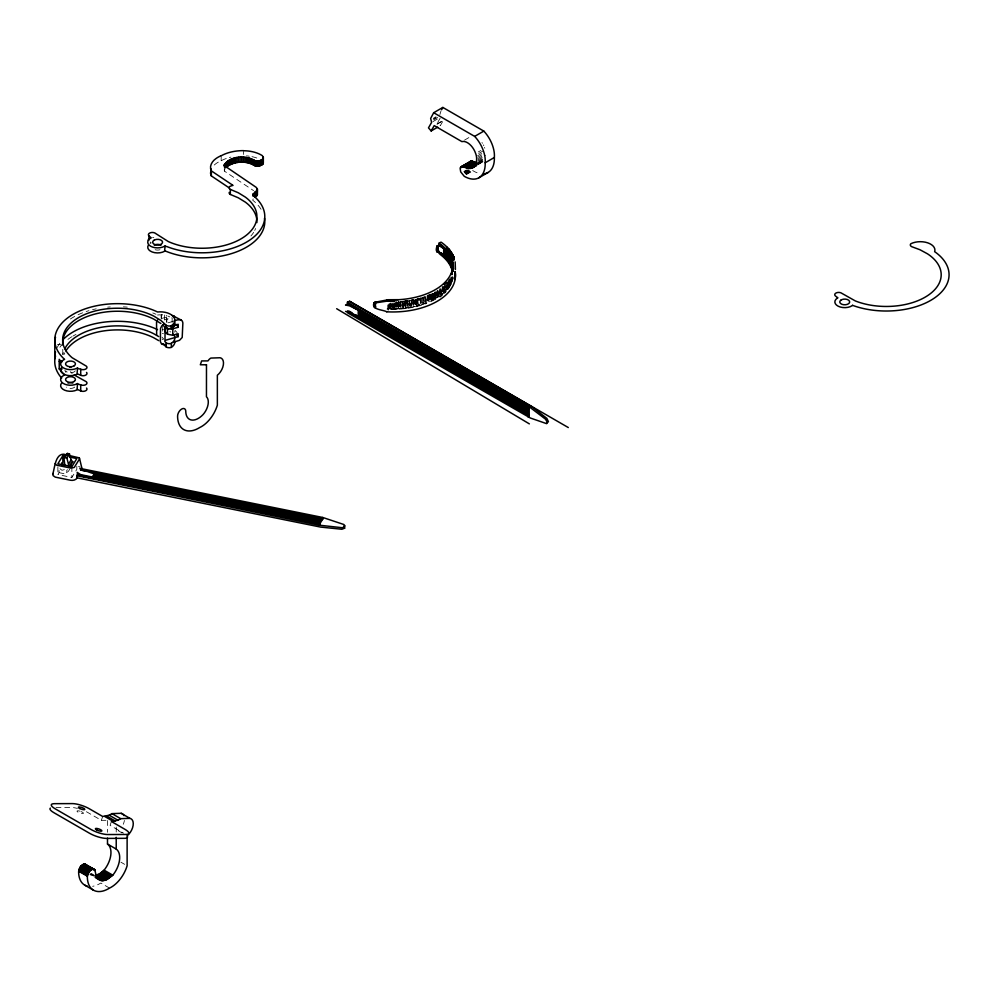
<?xml version="1.0" encoding="UTF-8"?>
<svg xmlns="http://www.w3.org/2000/svg" width="999" height="999" viewBox="0 0 999 999"><rect width="100%" height="100%" fill="white"/><g stroke="black" fill="none" stroke-linecap="round" stroke-linejoin="round"><path stroke-width="0.75" stroke-dasharray="5 3.75" d="M405.931 308.092A60.689 35.277 -2.4 0 1 390.746 309.328L387.749 309.19L387.774 303.559M388.161 310.339L388.161 308.828C404.445 309.478 421.316 306.768 435.589 298.589L435.901 292.045M390.572 303.122L390.572 308.204L386.963 309.078L388.361 308.129L388.361 303.034M387.774 308.641L389.061 308.691L388.599 303.047M389.061 308.691L389.061 303.609M389.76 303.634L389.76 308.716L393.731 308.766L394.543 307.48L394.568 308.903L397.702 308.654L398.389 301.735A60.652 34.703 1 0 0 413.186 300.025A60.652 34.653 1.7 0 1 410.714 300.499M390.309 308.204L390.309 303.109M390.759 309.215L390.759 309.303A60.764 35.077 0 0 0 426.76 303.346M391.046 303.671L390.771 308.454M393.032 303.671L393.032 308.753L391.745 308.753L391.745 303.671M391.745 308.753L392.257 301.86M393.032 308.753L392.52 303.134M393.731 303.671L393.731 308.766L394.218 303.134M76.823 466.271L76.823 469.355L71.866 477.435L57.88 474.575L59.053 472.664L59.066 467.182M172.14 322.365L172.153 317.744L164.823 319.842M161.226 319.043L161.326 314.96L163.536 314.31M161.276 317.944L161.239 315.172M162.737 326.111L162.7 331.281L163.474 329.932L162.55 328.896M164.698 319.967L164.573 314.61M166.845 322.552L166.87 318.669L164.735 314.785M415.047 299.962L415.047 306.318L416.246 306.056L416.246 299.7L413.199 300.237M437.512 292.907L437.762 297.265L437.574 290.234M451.036 281.793L449.85 286.251L451.036 283.616M409.64 300.487L409.415 307.442L409.49 305.145M405.756 303.484L406.094 301.011L406.805 301.461L406.805 307.817C403.109 308.254 407.48 292.095 405.557 307.992C404.345 308.978 400.362 307.592 402.909 308.279L402.26 301.448L401.648 308.391L398.364 308.766L398.389 301.735M253.159 198.913L252.759 200.275L253.946 201.211A62.787 36.251 0 0 1 262.3 211.476M423.551 302.06L423.364 304.008L422.24 304.37L422.452 297.327L423.364 297.652L423.551 303.958M416.745 301.061L416.895 299.538L418.069 299.225L418.069 305.582L416.908 305.894L416.895 299.538M166.421 321.915L166.87 318.669M430.494 294.83L429.732 296.478L429.732 295.042L428.771 294.917A60.702 35.04 0 0 1 426.773 295.729M432.03 294.106L432.043 300.462L432.455 297.09L432.804 300.087L431.818 299.862L431.818 294.78M435.015 297.44L434.99 298.913L434.702 291.97L434.99 298.913M451.735 279.445L452.747 279.245L452.734 276.698M452.26 277.21L453.084 277.697A60.764 35.077 0 0 1 452.722 279.87M413.199 300.387L414.398 300.112L414.398 306.468L413.199 306.743L413.361 299.775M413.199 306.743L414.398 306.468M411.313 300.736L412.525 300.512L412.537 306.868L411.313 307.093L411.313 300.736L412.525 300.512M86.389 811.737A12.55 3.272 19 0 1 87.875 812.549L101.361 820.329L102.685 816.47M111.426 821.515L110.09 825.374L123.589 833.166M409.49 307.242L410.639 307.217L410.639 300.861L409.415 301.086L409.415 307.442M407.48 301.361L407.754 300.774L407.48 307.717L407.48 301.361L408.728 301.186L408.728 307.542L407.754 307.13M451.486 282.617L450.399 282.892L451.486 282.617L451.486 277.535M451.66 277.135L451.66 282.218C450.324 281.768 453.921 279.795 452.122 277.285M441.021 110.852L439.91 114.523M449.3 278.571L449.238 285.065L449.95 285.527L449.912 277.497M440.159 118.182L437.649 122.577L440.322 125.649L443.381 120.305L436.838 124.088M403.608 301.848L404.857 301.71L404.87 308.067L403.608 308.204L403.608 301.848L404.857 301.71M59.053 472.664L64.848 473.838L67.408 469.592M69.755 469.118L68.469 471.241L64.848 473.838M224.962 168.656L224.325 171.066L253.584 190.634M400.062 301.611L399.675 308.541L400.062 301.611L401.648 302.035M448.638 279.633L448.501 287.662L447.827 287.175L448.976 286.975L448.963 280.619M447.352 289.073L446.191 289.235L447.352 289.073L447.34 282.717M447.652 282.342L447.652 288.699L447.028 288.212L448.201 288.024L448.201 281.668M396.178 301.81L395.716 308.716L395.716 302.36M445.829 285.664L445.841 290.746L445.267 286.413M443.793 286.363L444.48 285.739L444.48 292.083L443.281 292.183L443.793 292.719L443.269 285.826M444.705 291.583L444.705 289.585C446.241 292.657 443.094 291.146 445.492 291.096L445.492 286.014M64.348 469.655L61.95 470.267L59.316 468.206M214.248 165.022L215.697 163.824A26.498 15.297 0 0 1 221.179 160.739A31.631 18.257 0 0 1 227.909 157.954M477.672 164.847L483.191 161.488L477.959 164.51M439.947 294.98L441.108 294.93L440.646 288.948M442.357 286.651L442.282 294.006L441.083 294.043L441.533 294.605L441.521 288.249M450.412 284.053L450.574 284.078A60.152 34.728 0 0 1 442.37 293.868L435.139 298.876M174.7 332.255L175.1 330.394L177.16 332.605M442.894 287.163C444.006 289.685 440.846 294.792 443.406 293.057L443.406 285.702M437.512 296.641L438.611 296.715L438.611 290.359M439.935 288.898L439.885 295.829L438.661 295.829L439.061 296.403L439.061 291.321M436.238 291.059L436.388 298.102L436.063 297.515L437.275 297.565L437.4 290.347M433.366 118.307L435.989 116.796M433.529 119.043L436.151 117.532M433.778 119.793L437.699 117.532M432.929 121.628L438.161 118.594M437.013 124.226L443.556 120.442M464.523 140.11L471.078 136.326M478.271 151.973L480.894 150.462M478.658 153.496L482.592 151.224M477.647 155.744L481.568 153.471M477.822 157.193L481.755 154.92M477.884 158.591L481.818 156.319M477.847 159.927L485.701 155.394M477.684 161.201L482.929 158.167M478.733 161.613L482.667 159.353M478.371 162.7L483.603 159.678M463.836 171.478L466.458 169.967M477.884 163.674L483.129 160.652M464.135 172.003L468.069 169.743M478.621 163.774L483.866 160.752M464.473 172.515L469.717 169.48M464.835 172.989L470.067 169.967M465.209 173.426L471.765 169.655L473.426 171.016A29.308 16.921 60 0 0 479.832 173.551M465.609 173.838L472.165 170.055M466.034 174.213L472.577 170.429M466.446 174.525L473.002 170.754M482.442 162.1L478.658 163.162M432.018 293.419L433.017 293.619L432.455 299.862M433.529 293.344L433.541 299.7L433.454 299.001L434.465 299.2L434.465 292.844M435.589 292.232L434.877 291.883L434.715 298.326M430.507 294.131L430.494 301.186L430.507 300.487L431.493 300.711L431.481 294.355M427.31 296.204L429.732 295.042M427.385 295.504L427.31 302.56L428.346 302.123L428.346 295.766L425.649 296.828M429.945 295.092L429.957 301.448L428.921 301.885L428.921 295.529M422.227 297.402L425.05 297.053L425.05 303.409L423.976 303.796L423.913 296.828M425.649 303.184L426.735 302.797L426.773 296.353L425.774 296.141L425.649 303.184L426.773 302.784M421.615 298.202L421.615 304.558L420.492 304.92L420.517 297.939M423.364 297.652L418.756 298.451L418.693 305.407L419.867 305.095L419.867 298.738L418.981 298.389L418.981 304.745M161.913 318.394L169.231 316.296M168.032 322.814L172.402 321.578M416.983 298.926L418.069 299.225M416.745 299.513L419.867 298.738M452.01 278.321L452.997 278.097M405.856 307.405L406.805 307.817M405.557 301.636L406.805 301.461M400.075 307.967L400.949 308.441L400.949 302.085L399.675 302.185A60.777 34.965 3.8 0 0 402.16 302.048L402.909 301.923M402.147 308.366L402.909 308.279M449.313 284.927L450.349 284.815L450.349 278.459M398.364 302.272L398.364 308.629M398.276 308.092L398.976 308.591M396.178 308.167L396.99 308.679L396.99 303.596M396.99 302.322L397.702 302.297L397.702 308.654M445.379 290.11L446.453 290.097L446.453 283.741M55.981 807.517L71.054 807.454A12.55 3.272 19 0 1 77.422 808.416M101.361 820.329L105.981 820.316M394.218 308.216L394.468 303.134M93.769 875.661L90.022 874.537L96.753 878.233M57.455 344.393L61.463 344.817M78.534 466.446L79.92 466.87M451.973 278.471L452.834 278.833M122.14 832.954L118.394 830.793A10.727 6.194 -60 0 0 119.83 829.47M120.891 862.174L124.638 864.335M91.334 873.463L93.819 874.899M90.547 873.725L93.044 875.161M89.86 873.875L93.606 876.036M109.54 888.086L100.812 883.041A30.407 17.557 -60 0 1 92.645 886.325M408.728 301.186L407.992 300.736L408.004 307.093M162.063 339.036L162.924 339.722M150.075 241.97L151.261 242.907L150.612 243.194A9.878 5.707 0 0 0 150.062 243.544M70.33 371.703L72.178 373.389M394.543 308.291L395.017 308.741L395.017 303.659M161.925 337.088L163.998 339.298M161.289 315.359L161.626 318.144M442.22 286.775L442.407 289.235M451.985 281.506L451.998 279.732L451.998 281.094L451.311 280.694L452.372 280.369L452.372 277.834M452.497 277.422L452.51 279.97M451.161 276.973L451.161 283.329M450.974 277.372L450.974 283.716L449.837 283.991L450.574 284.428L450.574 278.072M450.886 279.258L450.886 281.805M449.7 279.545L449.712 285.901L448.551 286.126L449.238 286.588L449.225 280.232M447.914 281.955L447.827 287.175M447.127 281.718L447.028 288.212M446.79 285.914L446.79 289.698M446.178 282.879L446.191 289.235M444.855 285.389L444.867 291.745M441.221 288.848L441.233 293.931M440.322 289.161L440.334 295.517M440.059 288.486L440.072 294.842M438.823 290.634L438.823 295.716M437.749 290.909L437.762 297.265M436.063 292.432L436.063 297.515M433.454 293.918L433.454 299.001M433.279 294.018L433.279 299.101M430.307 294.23L430.307 300.587M428.971 294.842L428.971 301.198M427.185 295.579L427.197 301.935M425.562 297.502L425.562 302.585M424.125 296.753L424.125 303.109M422.452 297.327L422.452 303.684M420.716 297.877L420.729 304.233M417.207 298.863L417.22 305.219M416.983 300.2L416.983 305.282M415.422 299.3L415.422 305.657M415.184 299.363L415.184 305.719M413.586 299.725L413.586 306.081M411.738 300.087L411.738 306.443M411.513 300.137L411.513 306.493M409.877 300.437L409.877 306.793M406.094 301.011L406.094 307.367M404.17 301.236L404.183 307.592M403.933 301.261L403.946 307.617M402.26 301.448L402.26 307.804M400.324 301.586L400.324 307.942M398.126 301.748L398.126 308.104M396.416 301.798L396.416 308.154M243.531 151.948L243.531 154.47M224.325 168.544L224.325 171.066M221.179 156.955L221.179 160.739M116.221 827.035L116.221 832.916M107.492 820.529L107.492 832.279M71.866 466.633L71.866 477.435M62.787 349.35L62.787 355.194M57.88 466.858L57.88 474.575M451.036 284.166A60.764 35.077 0 0 1 444.955 292.207M442.907 294.068A60.764 35.077 0 0 1 429.845 302.06M452.809 276.973A60.052 34.665 0 0 1 452.559 279.146M452.085 281.306A60.052 34.665 0 0 1 450.412 285.564M449.238 287.625A60.052 34.665 0 0 1 447.839 289.66M446.228 291.621A60.052 34.665 0 0 1 444.393 293.531M442.37 295.367A60.052 34.665 0 0 1 440.134 297.128M452.572 277.647A60.115 34.703 0 0 1 442.357 293.868M432.779 293.681A60.652 34.703 1 0 1 423.526 297.39M420.179 298.389A60.652 34.703 1 0 1 416.733 299.275M413.211 299.688A60.702 35.04 0 0 1 410.801 300.162M405.894 300.911A60.702 35.04 0 0 1 398.364 301.586M408.279 300.836A60.652 34.653 1.7 0 1 399.6 301.586M481.968 142.532A12.862 7.43 60 0 1 482.48 143.294M483.404 144.88A12.862 7.43 60 0 1 483.816 145.692M484.527 147.365A12.862 7.43 60 0 1 484.815 148.202M255.582 228.509A54.895 31.693 0 0 1 254.733 230.432M253.659 232.33A54.895 31.693 0 0 1 250.924 235.976M159.94 249.738A4.945 2.847 0 0 1 155.182 249.713M152.597 237.512A3.946 2.273 0 0 1 153.809 237.675M229.383 157.517A31.631 18.257 0 0 1 230.881 157.118M246.416 155.894A25.524 14.735 0 0 1 249.226 156.181M251.96 156.656A25.524 14.735 0 0 1 258.154 158.529M74.7 387.088A4.945 2.847 0 0 1 74.338 387.387L73.451 387.874A4.945 2.847 0 0 1 66.359 387.15M162.3 333.591A14.56 8.404 0 0 1 163.474 333.716M162.3 329.558A14.56 8.404 0 0 1 163.474 329.682M169.818 331.543A14.56 8.404 0 0 1 170.692 332.018M59.903 347.227A62.787 36.251 0 0 1 61.576 345.167M67.895 339.41A62.787 36.251 0 0 1 72.19 336.526M73.102 335.989A62.787 36.251 0 0 1 75.974 334.428M65.922 372.365A54.895 31.693 0 0 1 64.848 370.467M63.961 354.707A54.895 31.693 0 0 1 64.823 352.784M57.23 347.477A62.787 36.251 0 0 1 61.576 341.134M75.212 370.804A4.945 2.847 0 0 1 74.338 371.753L73.451 372.252A4.945 2.847 0 0 1 65.822 370.879M157.53 315.01A14.56 8.404 0 0 1 166.845 315.759M167.894 316.096A14.56 8.404 0 0 1 169.818 316.92M70.405 318.993A62.787 36.251 0 0 1 88.986 310.652M92.557 309.678A62.787 36.251 0 0 1 96.216 308.841M107.667 307.143A62.787 36.251 0 0 1 110.265 306.93M123.389 306.843A62.787 36.251 0 0 1 127.31 307.13M152.785 312.937A62.787 36.251 0 0 1 155.981 314.273M62.887 354.608A54.895 31.693 0 0 1 63.324 352.635M124.388 820.454A10.727 6.194 -60 0 1 123.252 824.275M81.194 811.6A3.434 0.899 19 0 1 82.667 813.586A3.434 0.899 19 0 1 77.273 811.65A3.434 0.899 19 0 1 80.095 811.213M448.489 281.306L448.426 282.929L448.489 281.306"/><path stroke-width="1.5" d="M375.761 302.098L388.161 299.737L398.301 299.712A60.052 34.665 0 0 0 452.11 259.865L451.011 259.603L451.073 266.096L452.072 266.171L451.073 266.096M165.035 328.072L165.01 340.397L178.184 336.626L178.197 333.716L172.74 335.252L167.47 334.203L165.185 331.73L165.21 326.561M170.142 328.259L172.79 328.783L178.209 327.247L178.222 324.3L173.826 325.562M364.61 320.067L362.974 319.892L362.974 319.131L364.61 320.067L364.598 313.723L362.974 312.774L363.286 313.723L364.598 313.723M367.132 321.528L365.497 321.353L365.509 320.592L367.132 321.528L367.132 315.185L365.497 314.235L365.497 315.01L367.132 315.185M369.667 323.002L368.032 322.814L368.032 322.053L369.667 323.002L369.667 316.646L368.032 315.709L368.032 316.471L369.667 316.646M374.737 325.936L373.102 325.749L373.102 324.987L374.737 325.936L374.737 319.58L373.102 318.644L373.414 319.58L374.737 319.58M375.636 320.105L375.624 320.866L377.26 321.041L377.26 327.397L375.949 327.397L375.636 320.105L377.26 321.041M375.636 327.21L375.636 326.448L377.26 327.397M379.795 328.858L378.159 328.683L378.159 327.909L379.795 328.858L379.795 322.515L378.159 321.566L378.484 322.515L379.795 322.515M387.387 326.91L385.764 326.723L385.764 325.961L387.387 326.91L387.4 333.254L385.764 333.079L385.764 332.317M389.922 334.715L388.299 334.54L388.299 333.778L389.922 334.715L389.922 328.371L388.286 327.422L388.286 328.184L389.922 328.371M392.457 329.832L391.146 329.845L390.821 328.883L392.457 329.832L392.457 336.188L391.146 336.188L390.821 335.239M397.527 339.111L395.891 338.936L395.904 338.174L397.527 339.111L397.527 332.767L395.891 331.818L396.203 332.767L397.527 332.767M400.062 340.584L398.426 340.397L398.426 339.635L400.062 340.584L400.05 334.228L398.426 333.291L398.726 334.228L400.05 334.228M402.597 342.045L400.949 341.858L400.949 341.096L402.597 342.045L402.585 335.689L400.949 334.752L401.273 335.701L402.585 335.689M407.654 344.98L406.031 344.792L406.031 344.031L407.654 344.98L407.654 338.624L406.019 337.687L406.019 338.449L407.654 338.624M410.189 346.441L408.554 346.253L408.554 345.492L410.189 346.441L410.177 340.085L408.554 339.148L408.554 339.91L410.177 340.085M412.724 347.902L411.089 347.727L411.089 346.953L412.724 347.902L412.724 341.558L411.076 340.609L411.413 341.558L412.724 341.558M420.317 345.954L418.993 345.954L418.681 345.005L420.317 345.954L420.317 352.297L418.993 352.297L418.693 351.361M422.852 353.758L421.216 353.584L421.216 352.822L422.852 353.758L422.839 347.415L421.216 346.466L421.216 347.227L422.839 347.415M425.374 348.876L424.063 348.888L423.738 347.927L425.374 348.876L425.387 355.232L424.076 355.232L423.751 354.283M430.457 358.166L428.821 357.979L428.821 357.217L430.457 358.166L430.444 351.81L428.821 350.861L428.808 351.636L430.444 351.81M431.343 352.335L431.343 353.097L432.979 353.271L432.979 359.628L431.655 359.628L431.343 352.335L432.979 353.271M431.343 359.44L431.343 358.678L432.979 359.628M435.514 361.089L433.878 360.901L433.878 360.139L435.514 361.089L435.514 354.745L433.866 353.796L434.203 354.745L435.514 354.745M438.948 363.836L438.948 363.074L440.584 364.023L440.571 357.667L439.26 357.667L438.948 356.73L438.948 363.836L440.584 364.023M441.483 365.309L441.483 364.535L443.106 365.484L443.106 359.128L441.783 359.128L441.471 358.191L441.483 365.309L443.106 365.484M444.006 366.77L444.006 366.009L445.641 366.945L445.641 360.602L444.33 360.602L444.006 359.652L444.006 366.77L445.641 366.945M451.61 371.166L451.61 370.404L453.246 371.341L453.234 364.997L451.91 364.997L451.61 364.048L451.61 371.166L453.246 371.341M454.133 372.627L454.133 371.865L455.781 372.814L455.769 366.458L454.458 366.471L454.133 365.509L454.133 372.627L455.781 372.814M456.668 374.088L456.668 366.97L456.655 367.744L458.304 367.919L458.304 374.275L456.668 374.088L456.668 373.326M461.738 377.023L461.738 369.917L461.738 370.679L463.374 370.854L463.374 377.21L461.738 377.023L461.738 376.261M464.273 378.484L464.273 377.722L465.896 378.671L465.896 372.315L464.26 372.14L464.26 371.378L464.273 378.484L465.896 378.671M466.795 379.945L466.795 379.183L468.431 380.132L468.431 373.788L467.12 373.788L466.795 372.839L466.795 379.945L468.431 380.132M471.878 382.879L471.878 382.118L473.501 383.067L473.501 376.71L471.865 376.536L471.865 375.774L471.878 382.879L473.501 383.067M474.4 384.353L474.4 383.591L476.036 384.528L476.024 378.184L474.4 377.997L474.4 377.235L474.4 384.353L476.036 384.528M476.923 385.814L476.935 385.052L478.571 385.989L478.558 379.645L476.923 379.458L476.923 378.696L476.923 385.814L478.571 385.989M484.527 390.209L484.527 389.448L486.163 390.384L486.163 384.041L484.527 383.853L484.527 383.092L484.527 390.209L486.163 390.384M488.698 391.858L487.062 391.67L487.062 390.909L488.698 391.858L488.698 385.502L487.062 384.553L487.05 385.327L488.698 385.502M491.221 393.319L489.585 393.131L489.585 392.37L491.221 393.319L491.221 386.963L489.585 386.026L489.91 386.975L491.221 386.963M496.291 389.897L494.967 389.897L494.655 388.961L496.291 389.897L496.291 396.253L494.98 396.253L494.667 395.304M498.826 397.714L497.19 397.527L497.19 396.765L498.826 397.714L498.813 391.358L497.19 390.422L497.502 391.358L498.813 391.358M501.348 392.832L499.712 392.644L499.712 391.883L501.348 392.832L501.361 399.175L499.725 398.988L499.725 398.226M506.431 402.11L504.795 401.935L504.795 401.161L506.431 402.11L506.418 395.754L504.795 394.817L505.107 395.754L506.418 395.754M508.953 403.571L507.317 403.396L507.33 402.634L508.953 403.571L508.953 397.227L507.317 396.278L507.629 397.227L508.953 397.227M511.488 405.045L509.852 404.857L509.852 404.096L511.488 405.045L511.488 398.688L509.852 397.739L509.84 398.501L511.488 398.688M519.08 409.428L517.457 409.253L517.457 408.491L519.08 409.428L519.08 403.084L517.445 402.135L517.757 403.084L519.08 403.084M519.98 410.714L519.98 409.952L521.615 410.901L521.615 404.545L519.98 403.596L519.98 410.714L521.615 410.901M524.15 412.362L522.514 412.175L522.514 411.413L524.15 412.362L524.15 406.006L522.502 405.07L522.502 405.831L524.15 406.006M529.208 408.941L527.897 408.941L527.584 408.004L529.208 408.941L529.22 415.297L527.897 415.297L527.584 414.348M167.47 334.203L167.507 327.734M172.74 335.252L172.79 328.783M453.459 267.158L452.535 267.457L453.459 267.907M526.685 413.836L525.037 413.636L525.049 412.887L526.685 413.836L526.685 407.48L525.049 406.531L525.037 407.292L526.685 407.48M362.075 318.606L360.427 318.419L360.439 317.657L362.075 318.606L362.075 312.262L360.439 311.313L360.427 312.063L362.075 312.262M372.215 324.475L370.554 324.275L370.567 323.526L372.215 324.475L372.202 318.119L370.567 317.17L370.554 317.932L372.202 318.119M380.694 323.039L381.019 323.976L382.33 323.976L382.33 330.319L381.019 330.332L380.694 323.039L382.33 323.976M380.694 330.145L380.706 329.383L382.33 330.319M383.229 324.5L383.541 325.437L384.865 325.437L384.865 331.793L383.554 331.793L383.229 324.5L384.865 325.437M383.216 331.606L383.229 330.844L384.865 331.793M393.356 330.357L393.681 331.306L394.992 331.306L395.005 337.65L393.681 337.65L393.356 330.357L394.992 331.306M393.344 337.462L393.369 336.7L395.005 337.65M405.132 343.519L403.484 343.319L403.496 342.57L405.132 343.519L405.132 337.163L403.484 336.213L403.808 337.163L405.132 337.163M415.247 349.363L413.611 349.188L413.623 348.426L415.247 349.363L415.247 343.019L413.623 342.083L413.936 343.019L415.247 343.019M416.146 343.544L416.133 344.293L417.782 344.493L417.794 350.836L416.471 350.836L416.146 343.544L417.782 344.493M416.146 350.649L416.158 349.887L417.794 350.836M426.286 349.4L426.598 350.349L427.922 350.349L427.922 356.693L426.598 356.693L426.286 349.4L427.922 350.349M426.273 356.506L426.286 355.756L427.922 356.693M436.413 355.257L436.725 356.206L438.049 356.206L438.049 362.562L436.738 362.562L436.413 355.257L438.049 356.206M436.401 362.362L436.413 361.613L438.049 362.562M446.541 368.231L446.553 367.47L448.176 368.419L448.164 362.063L446.528 361.875L446.541 361.126L446.541 368.231L448.176 368.419M449.063 369.692L449.075 368.931L450.711 369.88L450.711 363.536L449.063 363.336L449.075 362.587L449.063 369.692L450.711 369.88M459.19 375.549L459.203 374.8L460.839 375.736L460.839 369.393L459.19 369.205L459.203 368.444L459.19 375.549L460.839 375.736M469.33 374.3L469.655 375.249L470.966 375.249L470.979 381.606L469.655 381.606L469.33 374.3L470.966 375.249M469.33 381.418L469.343 380.656L470.979 381.606M479.458 387.275L479.47 386.513L481.093 387.462L481.093 381.106L479.782 381.118L479.47 380.169L479.458 387.275L481.093 387.462M481.98 388.736L481.993 387.974L483.641 388.923L483.628 382.58L482.305 382.58L481.993 381.63L481.98 388.736L483.641 388.923M493.768 394.792L492.12 394.593L492.132 393.843L493.768 394.792L493.756 388.436L492.12 387.487L492.107 388.249L493.756 388.436M503.896 400.649L502.247 400.462L502.26 399.7L503.896 400.649L503.896 394.293L502.26 393.356L502.247 394.106L503.896 394.293M514.023 406.506L512.375 406.318L512.387 405.557L514.023 406.506L514.01 400.149L512.387 399.213L512.699 400.162L514.01 400.149M514.91 400.674L515.234 401.623L516.558 401.623L516.558 407.967L515.234 407.967L514.91 400.674L516.558 401.623M514.91 407.779L514.922 407.018L516.558 407.967M116.221 837.324L116.221 849.075A19.231 11.101 -60 0 1 112.812 875.174L105.857 880.044L102.497 880.693L99.588 880.069L96.316 876.335L94.768 869.667L84.765 864.048L80.669 866.408L78.621 871.69A29.308 16.921 -60 0 0 84.69 885.102L93.419 890.146A30.407 17.557 -60 0 0 109.54 888.086A24.476 14.136 -60 0 0 127.123 865.771L127.123 837.324M94.193 869.267C90.272 868.518 87.5 873.301 87.35 876.722A29.308 16.921 -60 0 0 93.419 890.146M446.953 257.879L447.003 257.18M55.182 463.561L56.481 465.134L70.954 468.131L74.263 467.432L79.408 459.078L79.296 457.867L63.749 454.195C55.157 453.983 54.72 468.456 52.772 473.913M243.531 150.737A25.524 14.735 0 0 1 262.3 155.632C265.984 159.665 257.829 162.2 254.807 160.602C245.429 155.032 230.232 155.557 223.938 165.372L256.131 187.3C260.202 190.497 252.922 192.258 252.759 195.23L253.946 196.179A62.787 36.251 0 0 1 246.403 242.183A62.787 36.251 0 0 1 166.721 246.528L164.585 246.216A9.878 5.707 0 0 1 150.624 246.216A9.878 5.707 0 0 1 150.612 238.149L151.261 237.862L149.026 235.964A3.946 2.273 0 0 1 150.237 232.817A3.946 2.273 0 0 1 155.682 233.529L168.369 241.596A54.895 31.693 0 0 0 240.821 238.961A54.895 31.693 0 0 0 245.392 197.128L238.311 192.77L230.344 189.41A4.033 2.335 0 0 1 229.907 186.413A14.56 8.404 0 0 1 233.017 185.389L211.338 170.879C209.003 166.433 211.95 161.363 215.697 158.779A26.498 15.297 0 0 1 221.179 155.694M454.882 279.483L455.257 277.472M452.522 268.594L453.409 269.056L452.522 268.594L453.459 268.319M455.257 277.447L455.407 276.111A62.762 34.977 -0.2 0 0 455.194 271.728L455.069 278.546L455.232 277.71M455.157 278.421L455.182 271.815M257.405 189.298L257.305 195.005L254.982 197.14L254.982 192.095M386.963 300.075L386.775 301.186L374.188 303.072C371.091 309.84 383.079 309.653 386.775 311.788M386.638 301.174L386.838 300.062M226.536 161.95L226.536 166.995C234.49 160.951 246.291 160.527 254.807 165.647C257.692 166.633 263.773 165.871 263.237 161.838M451.96 272.115L451.973 274.663M461.513 166.483L468.406 168.356L477.572 163.062L471.016 161.076L460.951 166.895L460.189 168.744L460.714 171.903L464.26 176.311A29.308 16.921 60 0 0 478.908 177.772L488.086 172.477A30.407 17.557 60 0 0 494.355 157.48A24.476 14.136 60 0 0 483.828 131.106L442.844 107.43L433.678 112.725L430.644 118.431L431.618 122.377L428.484 127.872L431.156 130.944L437.712 127.16M211.264 169.006L210.527 173.202L211.338 175.924L229.196 187.874M375.761 306.693L375.224 307.767L375.761 301.673L373.589 304.208L373.601 305.731L374.413 305.382L373.826 306.456L374.775 306.031L375.237 307.729L374.775 306.031L374.2 307.093M53.009 473.538L53.047 475.574L55.27 477.122L70.192 480.194C72.977 480.944 78.634 479.632 76.736 475.661L77.348 474.662L319.643 524.175L319.031 525.174L76.736 475.661M375.274 301.71L375.249 302.709M441.633 109.715L442.844 107.43M431.156 130.944L434.215 125.599L461.9 141.621A12.862 7.43 60 0 1 475.649 153.496C478.022 159.116 476.423 169.568 468.406 168.356M469.692 162.213L470.392 161.376M68.469 467.182L70.205 466.021L68.494 464.198L71.041 459.952L69.443 453.871L67.295 453.434L63.986 458.266L64.848 465.434M63.986 458.266L67.295 453.434M64.723 457.679L66.871 458.104L69.443 453.871M70.205 466.021L72.777 461.788L71.041 459.952M80.544 470.142L81.031 468.593L322.714 517.457L343.806 524.487L345.105 525.973L343.793 527.36L341.858 527.672L319.031 525.174M92.258 477.023L94.83 472.789L95.692 473.726L93.119 477.959L77.685 474.85L77.173 472.377L80.682 474.625L92.258 477.023L93.119 477.959M94.331 478.209C95.442 477.06 97.015 471.291 99.088 474.413L96.516 478.646L94.331 478.209L97.765 473.376M95.192 477.622L98.202 473.476M97.715 478.896C98.826 477.747 100.4 471.978 102.46 475.099L99.9 479.333L97.715 478.896L101.174 474.075M98.601 478.309L101.586 474.15M101.099 479.582C102.21 478.434 103.771 472.664 105.844 475.774L103.272 480.019L101.099 479.582L104.545 474.75M101.973 478.996L104.957 474.837M104.47 480.257C105.582 479.108 107.168 473.339 109.228 476.461L106.656 480.706L104.47 480.257L107.929 475.437M105.357 479.67L108.367 475.524M107.867 480.944C108.978 479.795 110.552 474.026 112.625 477.147L110.052 481.393L107.867 480.944L111.301 476.123M108.729 480.357L111.738 476.211M111.251 481.63C112.363 480.482 113.936 474.712 115.996 477.834L113.424 482.067L111.251 481.63L114.71 476.81M112.138 481.043L115.122 476.885M114.635 482.317C115.747 481.168 117.308 475.399 119.38 478.509L116.808 482.754L114.635 482.317L118.082 477.485M115.509 481.73L118.494 477.572M118.007 482.992C119.118 481.843 120.704 476.086 122.765 479.195L120.192 483.441L118.007 482.992L121.466 478.171M118.893 482.417L121.903 478.259M121.403 483.678C122.515 482.542 124.088 476.76 126.149 479.882L123.576 484.115L121.403 483.678L124.838 478.858M122.265 483.091L125.275 478.946M124.775 484.365C125.899 483.216 127.46 477.447 129.533 480.569L126.96 484.802L124.775 484.365L128.222 479.532M125.649 483.778L128.659 479.632M128.172 485.052C129.283 483.903 130.844 478.134 132.917 481.256L130.345 485.489L128.172 485.052L131.618 480.232M129.046 484.465L132.03 480.307M135.002 480.906L131.543 485.739L135.414 480.994L136.289 481.93L133.716 486.176L132.43 485.152M132.842 485.239L135.414 480.994M134.927 486.413C136.026 485.264 137.612 479.495 139.685 482.617L137.113 486.863L134.927 486.413L138.374 481.593M135.802 485.826L138.811 481.68M138.312 487.1C139.435 485.951 140.996 480.182 143.069 483.304L140.497 487.549L138.312 487.1L141.758 482.28M139.186 486.513L142.195 482.367M145.155 482.967L141.696 487.787L145.567 483.041L146.453 483.991L143.881 488.224L142.582 487.2M142.994 487.287L145.567 483.041M145.08 488.474C146.191 487.325 147.765 481.555 149.825 484.665L147.253 488.911L145.08 488.474L148.539 483.641M145.966 487.887L148.951 483.728M148.464 489.148C149.563 487.999 151.149 482.242 153.222 485.352L150.649 489.597L148.464 489.148L151.91 484.328M149.338 488.573L152.347 484.415M151.848 489.835C152.972 488.686 154.533 482.917 156.606 486.038L154.033 490.284L151.848 489.835L155.295 485.014M152.722 489.248L155.732 485.102M155.232 490.521C156.356 489.385 157.917 483.603 159.99 486.725L157.417 490.959L155.232 490.521L158.691 485.701M156.119 489.935L159.103 485.789M158.616 491.208C159.728 490.059 161.301 484.29 163.361 487.412L160.789 491.645L158.616 491.208L162.063 486.388M159.503 490.621L162.487 486.463M161.988 491.895C163.099 490.734 164.685 484.977 166.758 488.086L164.186 492.332L161.988 491.895L165.447 487.062M162.874 491.308L165.884 487.15M165.384 492.582C166.496 491.433 168.069 485.651 170.13 488.773L167.557 493.019L165.384 492.582L168.819 487.749M166.259 491.983L169.268 487.837M168.769 493.256C169.88 492.107 171.453 486.338 173.526 489.46L170.954 493.706L168.769 493.256L172.203 488.436M169.63 492.669L172.64 488.523M172.153 493.943C173.264 492.794 174.837 487.025 176.898 490.147L174.326 494.38L172.153 493.943L175.599 489.123M173.039 493.356L176.024 489.198M175.524 494.63C176.636 493.481 178.209 487.712 180.282 490.821L177.71 495.067L175.524 494.63L178.983 489.797M176.411 494.043L179.395 489.885M178.908 495.304C180.007 494.155 181.606 488.399 183.666 491.508L181.094 495.754L178.908 495.304L182.355 490.484M179.795 494.73L182.805 490.571M182.305 495.991C183.416 494.842 184.99 489.073 187.063 492.195L184.49 496.441L182.305 495.991L185.739 491.171M183.167 495.404L186.176 491.258M185.689 496.678C186.801 495.541 188.374 489.772 190.434 492.882L187.862 497.115L185.689 496.678L189.136 491.858M186.576 496.091L189.56 491.945M189.061 497.365C190.172 496.216 191.746 490.447 193.818 493.568L191.246 497.802L189.061 497.365L192.52 492.544M189.947 496.778L192.932 492.619M192.445 498.051C193.544 496.89 195.142 491.133 197.203 494.243L194.63 498.489L192.445 498.051L195.891 493.219M193.331 497.465L196.341 493.306M195.841 498.738C196.953 497.577 198.514 491.808 200.599 494.93L198.027 499.175L195.841 498.738L199.276 493.906M196.703 498.139L199.713 493.993M199.226 499.413C200.337 498.276 201.91 492.507 203.971 495.616L201.398 499.862L199.226 499.413L202.672 494.592M200.1 498.838L203.097 494.68M202.597 500.099C203.709 498.951 205.282 493.181 207.355 496.303L204.783 500.536L202.597 500.099L206.056 495.279M203.484 499.512L206.468 495.354M205.981 500.786C207.08 499.625 208.679 493.868 210.739 496.99L208.167 501.223L205.981 500.786L209.428 495.954M206.868 500.199L209.877 496.053M209.378 501.473C210.489 500.324 212.063 494.555 214.123 497.664L211.551 501.91L209.378 501.473L212.812 496.64M210.24 500.886L213.249 496.728M212.75 502.147C213.873 500.998 215.434 495.229 217.507 498.351L214.935 502.597L212.75 502.147L216.184 497.327M213.624 501.56L216.633 497.415M216.134 502.834C217.245 501.698 218.818 495.929 220.891 499.038L218.319 503.271L216.134 502.834L219.593 498.014M217.02 502.247L220.005 498.101M219.518 503.521C220.617 502.372 222.215 496.603 224.275 499.725L221.703 503.958L219.518 503.521L222.964 498.701M220.392 502.934L223.414 498.788M222.889 504.208C224.001 503.046 225.587 497.29 227.66 500.412L225.087 504.645L222.889 504.208L226.348 499.375M223.776 503.621L226.785 499.463M227.148 504.308L230.17 500.149L231.044 501.086L228.471 505.332L227.597 504.395L226.286 504.895L229.72 500.062M227.597 504.395L230.17 500.149M229.67 505.569C230.781 504.433 232.355 498.663 234.428 501.773L231.855 506.018L229.67 505.569L233.129 500.749M230.557 504.994L233.541 500.836M233.054 506.256C234.166 505.107 235.739 499.338 237.799 502.46L235.227 506.693L233.054 506.256L236.501 501.436M233.928 505.669L236.925 501.523M237.312 506.356L240.322 502.21L241.196 503.146L238.624 507.38L237.75 506.443L236.426 506.943L239.885 502.11M237.75 506.443L240.322 502.21M239.822 507.629C240.946 506.468 242.507 500.699 244.58 503.833L242.008 508.066L239.822 507.629L243.257 502.797M240.684 507.042L243.706 502.884M243.207 508.316C244.318 507.167 245.891 501.398 247.964 504.507L245.392 508.753L243.207 508.316L246.666 503.484M244.093 507.729L247.078 503.571M246.591 508.991C247.702 507.854 249.275 502.085 251.336 505.194L248.763 509.44L246.591 508.991L250.037 504.17M247.465 508.404L250.462 504.258M249.962 509.677C251.074 508.528 252.66 502.759 254.733 505.881L252.16 510.114L249.962 509.677L253.421 504.857M250.849 509.09L253.858 504.945M253.359 510.364C254.47 509.215 256.044 503.446 258.104 506.568L255.532 510.801L253.359 510.364L256.793 505.531M254.221 509.777L257.243 505.619M256.743 511.051C257.854 509.89 259.415 504.12 261.501 507.242L258.928 511.488L256.743 511.051L260.177 506.218M257.605 510.464L260.614 506.306M260.127 511.725C261.238 510.589 262.812 504.82 264.872 507.929L262.3 512.175L260.127 511.725L263.574 506.905M261.001 511.151L263.998 506.993M263.499 512.412C264.61 511.263 266.196 505.494 268.256 508.616L265.697 512.862L263.499 512.412L266.958 507.592M264.385 511.825L267.395 507.679M266.883 513.099C267.982 511.938 269.58 506.181 271.641 509.303L269.068 513.536L266.883 513.099L270.329 508.266M267.757 512.512L270.779 508.366M270.279 513.786C271.391 512.624 272.952 506.868 275.037 509.989L272.465 514.223L270.279 513.786L273.714 508.953M271.141 513.199L274.151 509.04M273.664 514.473C274.775 513.324 276.348 507.554 278.409 510.664L275.836 514.91L273.664 514.473L277.11 509.64M274.538 513.886L277.535 509.727M277.035 515.147C278.147 514.01 279.72 508.241 281.793 511.351L279.221 515.596L277.035 515.147L280.494 510.327M277.922 514.56L280.906 510.414M280.419 515.834C281.518 514.685 283.117 508.916 285.177 512.037L282.605 516.271L280.419 515.834L283.866 511.013M281.293 515.247L284.315 511.101M283.816 516.52C284.927 515.359 286.488 509.602 288.574 512.724L286.001 516.958L283.816 516.52L287.25 511.688M284.678 515.934L287.687 511.775M287.2 517.207C288.311 516.058 289.885 510.289 291.945 513.399L289.373 517.644L287.2 517.207L290.647 512.375M288.074 516.62L291.071 512.462M294.031 513.061L290.572 517.882L294.443 513.149L295.329 514.085L292.757 518.331L291.458 517.307M291.87 517.382L294.443 513.149M293.956 518.568C295.055 517.42 296.653 511.65 298.713 514.772L296.141 519.018L293.956 518.568L297.402 513.748M294.83 517.981L297.852 513.836M297.352 519.255C298.464 518.119 300.025 512.337 302.085 515.459L299.525 519.692L297.352 519.255L300.786 514.435M298.214 518.668L301.223 514.522M300.724 519.942C301.848 518.781 303.409 513.024 305.482 516.146L302.909 520.379L300.724 519.942L304.158 515.109M301.586 519.355L304.608 515.197M304.108 520.629C305.219 519.48 306.793 513.711 308.866 516.82L306.293 521.066L304.108 520.629L307.567 515.796M304.995 520.042L307.979 515.884M307.492 521.303C308.591 520.154 310.19 514.385 312.25 517.507L309.678 521.753L307.492 521.303L310.939 516.483M308.366 520.716L311.388 516.57M310.864 521.99C311.975 520.841 313.561 515.072 315.622 518.194L313.062 522.427L310.864 521.99L314.323 517.17M311.75 521.403L314.76 517.257M317.694 517.844L314.26 522.677L318.144 517.932L319.018 518.881L316.446 523.114L315.122 522.09M315.572 522.177L318.144 517.932M317.645 523.364C318.756 522.215 320.329 516.446 322.402 519.567L319.83 523.801L317.645 523.364L321.104 518.531M318.531 522.777L321.516 518.618M318.431 524.525L319.043 523.526M80.432 469.58L322.115 518.456L322.714 517.457M82.068 470.442L322.727 519.105L323.326 518.119M65.634 456.268L62.837 455.694L57.88 463.773L71.928 466.608L76.823 458.553L69.83 457.13M157.617 320.005L156.531 322.202L156.656 335.339M103.584 880.619L94.843 875.574L99.475 873.875L104.083 870.141A19.231 11.101 -60 0 0 107.492 844.043L107.492 838.161M444.567 256.493L445.129 249.613L445.754 256.618L444.692 256.618L445.142 255.969M445.629 257.617L446.091 250.624L446.715 257.63L445.517 257.492L446.091 256.98M446.516 258.629L447.028 251.636L447.577 258.654L446.416 258.504L447.028 251.636M447.24 253.172L448.414 253.346L447.24 253.172L447.352 259.653L448.426 259.703M165.085 245.854L164.585 251.261A9.878 5.707 0 0 1 152.21 251.998A9.878 5.707 0 0 1 148.401 245.155M448.027 254.208L449.163 254.42L448.027 254.208L448.126 260.702L449.175 260.776M448.701 260.077L448.126 260.702M449.962 261.938L448.751 261.626L448.738 255.269L449.425 254.795L449.962 255.582M448.751 261.626L449.438 261.151M72.777 461.788L71.041 462.937L71.041 467.008M171.366 325.699A4.033 2.335 0 0 1 166.209 325.262L160.889 320.454L153.809 316.121A54.895 31.693 0 0 0 81.206 316.159A54.895 31.693 0 0 0 72.178 357.754L85.34 365.559A3.946 2.273 0 0 1 86.226 368.743A3.946 2.273 0 0 1 80.719 369.243L77.023 368.194A9.878 5.707 0 0 1 63.087 367.694A9.878 5.707 0 0 1 63.948 359.64L64.623 359.378L63.536 358.404A62.787 36.251 0 0 1 75.974 312.749A62.787 36.251 0 0 1 155.981 311.251L157.53 311.988A14.56 8.404 0 0 1 172.864 316.009A14.56 8.404 0 0 1 171.366 325.699L171.366 328.721A4.033 2.335 0 0 1 166.209 328.284L162.924 325.1M77.56 367.844L77.023 374.238A9.878 5.707 0 0 1 64.585 374.538A9.878 5.707 0 0 1 61.526 367.57M74.213 375L85.34 381.193A3.946 2.273 0 0 1 86.226 384.365A3.946 2.273 0 0 1 80.719 384.877L77.023 383.828A9.878 5.707 0 0 1 63.087 383.316A9.878 5.707 0 0 1 63.948 375.274L64.623 375.012L59.228 368.918L59.228 359.34L61.638 362.45M77.56 383.466L77.023 389.872A9.878 5.707 0 0 1 64.585 390.172A9.878 5.707 0 0 1 61.526 383.204M450.524 262.937L449.4 262.687L449.4 256.331L450.124 255.881M449.4 262.687L450.124 262.225M451.136 264.036L450 263.761L450.736 263.324M129.895 818.343L120.679 818.668L117.969 820.254L111.426 821.515L124.912 829.307A12.55 3.272 19 0 1 125.837 834.465L107.755 834.54A12.55 3.272 19 0 1 90.934 829.445L55.22 808.828A12.55 3.272 19 0 1 54.296 803.671L72.378 803.596A12.55 3.272 19 0 1 89.198 808.691L102.685 816.47L109.228 815.209L111.95 813.623L121.154 813.311L129.895 818.343A10.727 6.194 -60 0 1 133.117 825.499A10.727 6.194 -60 0 1 127.123 835.838M433.678 112.725L474.662 136.388L483.828 131.106M460.714 167.17L471.378 161.014M460.514 167.507L471.765 161.014M460.364 167.869L472.165 161.064M463.411 166.471L472.577 161.176M463.836 166.633L473.002 161.338M464.947 167.233L474.125 161.938M466.121 167.745L475.299 162.45M467.282 168.119L476.448 162.837M469.493 168.456L477.347 163.911M470.529 168.406L475.774 165.372M471.516 168.207L476.648 165.272M472.427 167.869L476.361 165.597M478.908 177.772A30.407 17.557 60 0 0 485.189 162.775L494.355 157.48M336.663 308.716L529.358 423.876M568.306 427.547L349.575 301.261L347.44 302.148L347.44 303.621L528.334 408.266L529.245 408.266L529.245 406.78L347.44 302.148M450.524 258.504L451.61 258.791C449.051 256.706 449.712 267.008 451.311 264.423M164.161 323.988L161.813 325.836L160.527 328.396L160.352 341.596L161.688 344.28L164.985 344.618M154.296 245.13L154.758 244.892A4.945 2.847 0 0 1 161.039 245.167M451.411 260.714L452.222 260.314L452.46 261.039L451.411 260.714L451.461 267.195L452.472 267.395M451.461 267.195L452.235 266.658M451.773 261.825L452.597 261.438C451.723 262.038 450.936 266.034 452.21 268.394M452.035 262.937L452.897 262.575L453.059 263.311L452.072 263.087L452.072 269.443L453.059 269.668M452.535 270.791L452.272 264.061L453.146 263.724M453.146 270.067L452.285 270.417L453.271 270.816M347.44 303.621L376.173 319.717M359.528 310.789L347.977 304.108L345.554 305.07L349.5 305.819L359.528 310.789L359.54 317.145L349.513 312.163L345.554 311.413M448.563 252.834A60.827 35.115 0 0 0 443.069 247.028L443.032 247.04A60.727 35.052 0 0 1 448.426 252.859L448.563 252.834A60.702 35.04 0 0 1 449.937 254.882M445.117 256.493A60.827 35.115 0 0 0 443.081 254.633L442.545 254.845C440.834 251.785 436.75 251.998 440.322 254.558A60.165 34.74 0 0 1 452.147 270.454M452.559 270.042A60.14 34.715 0 0 0 440.309 245.454L438.936 244.493L438.936 243.019L441.096 242.17L442.37 243.069A62.775 36.239 0 0 1 453.971 257.392L448.676 248.838M438.936 244.493L439.597 244.368M452.072 266.721L451.448 266.808A60.165 34.74 0 0 0 444.567 256.681C441.67 249.475 433.791 255.831 437.05 245.916L439.485 244.992L444.755 249.263L444.692 256.618M437.062 252.26L439.485 251.336M452.435 271.691L452.41 265.197L453.309 264.872M453.434 266.009L452.535 266.733M444.567 256.681L448.439 260.464M173.863 321.166C176.311 319.692 182.829 318.294 182.867 322.964L182.205 337.487L179.495 340.322L173.739 342.145M453.359 269.468L452.397 269.73L453.271 270.205M451.823 268.306L453.084 271.341L452.36 270.579M450.249 250.924L446.466 246.953L453.971 257.392L449.125 249.575M440.309 243.981A60.19 34.74 0 0 1 447.964 251.498L450 250.986M447.964 251.498L449.35 253.534L450.874 253.209M451.723 253.034L450.986 253.184M451.348 274.201L452.36 274.013M449.35 253.534L450.499 255.607L451.885 255.369M452.01 255.357L452.959 255.195M172.165 315.459L181.418 320.142M451.436 257.717L453.246 257.48L453.908 259.703L452.135 259.865L450.499 255.607M451.785 259.852L451.011 259.603M437.05 245.916L439.835 246.154L444.755 249.263M452.272 264.061L453.246 264.173M398.301 299.712L388.161 299.737M444.755 255.619L443.693 255.657L443.681 249.3M445.754 250.262L444.567 250.137M519.98 404.37L521.615 404.545M529.245 417.37L347.44 312.724L347.44 311.226L529.245 415.859L529.245 417.37L530.432 418.044L546.64 423.663L546.952 421.64L545.479 419.155L529.245 406.78M446.703 251.273L445.517 251.149M59.228 361.351L62.125 361.401M59.228 368.918L62.125 368.968M452.622 268.556L453.459 268.581M172.053 326.361C176.386 327.197 174.688 320.966 178.209 327.247M447.577 252.31L446.416 252.148M546.84 423.114L548.414 421.653L546.853 418.369L531.793 406.668L349.575 301.261M448.738 255.269L449.9 255.494L449.962 257.118M449.4 256.331L450.512 256.581M450.074 257.555L451.123 257.68L450 257.417L450.087 263.898M94.83 472.789L83.254 470.379L79.745 468.144M90.085 472.589L95.692 473.726M100.287 474.65L102.46 475.099M103.659 475.337L105.844 475.774M110.439 476.71L112.625 477.147M113.824 477.385L115.996 477.834M120.579 478.758L122.765 479.195M123.976 479.445L126.149 479.882M127.348 480.132L129.533 480.569M130.732 480.806L132.917 481.256M134.116 481.493L136.289 481.93M137.487 482.18L139.685 482.617M140.884 482.867L143.069 483.304M144.268 483.553L146.453 483.991M147.652 484.228L149.825 484.665M154.42 485.601L156.606 486.038M157.805 486.288L159.99 486.725M164.56 487.649L166.758 488.086M167.957 488.336L170.13 488.773M171.341 489.023L173.526 489.46M174.725 489.71L176.898 490.147M178.097 490.384L180.282 490.821M181.481 491.071L183.666 491.508M184.877 491.758L187.063 492.195M188.262 492.445L190.434 492.882M191.633 493.119L193.818 493.568M195.017 493.806L197.203 494.243M198.414 494.493L200.599 494.93M242.395 503.384L244.58 503.833M266.071 508.179L268.256 508.616M269.455 508.853L271.641 509.303M272.852 509.54L275.037 509.989M276.236 510.227L278.409 510.664M279.608 510.914L281.793 511.351M282.992 511.588L285.177 512.037M286.388 512.275L288.574 512.724M293.144 513.648L295.329 514.085M296.528 514.335L298.713 514.772M303.296 515.696L305.482 516.146M306.681 516.383L308.866 516.82M313.436 517.744L315.622 518.194M316.833 518.431L319.018 518.881M320.217 519.118L322.402 519.567M78.983 475.524L95.742 478.908M98.789 479.52L110.976 481.993M118.594 483.528L130.769 485.989M138.386 487.524L174.95 494.917M177.997 495.541L194.743 498.926M202.36 500.462L209.977 502.01M222.165 504.47L229.782 506.006M241.97 508.466L258.716 511.863M261.763 512.475L278.521 515.859M281.568 516.483L293.756 518.943M301.373 520.479L313.549 522.939M316.596 523.563L319.643 524.175M77.16 477.859L320.617 527.085L341.858 529.258L344.917 528.096L343.806 526.086M452.31 264.211L453.271 264.46M453.384 265.609L452.41 265.197M453.471 266.758L452.672 266.383M64.523 466.021L63.424 465.596M229.246 192.345A4.033 2.335 0 0 0 230.344 194.455L238.311 197.814L245.392 202.16A54.895 31.693 0 0 1 256.88 222.59M165.085 250.886L166.721 251.573A62.787 36.251 0 0 0 233.978 252.797A62.787 36.251 0 0 0 264.523 218.182M86.538 372.415A3.946 2.273 0 0 1 85.589 375.187A3.946 2.273 0 0 1 80.719 375.299L77.56 373.888M86.538 388.049A3.946 2.273 0 0 1 85.589 390.809A3.946 2.273 0 0 1 80.719 390.934L77.56 389.523M157.53 329.633L155.981 328.896A62.787 36.251 0 0 0 63.474 339.136M111.95 813.623L120.679 818.668M109.228 815.209L117.969 820.254M106.531 815.958L115.272 821.003M104.72 816.47L113.449 821.503M107.492 844.043L116.221 849.075M104.083 870.141L112.812 875.174M102.972 871.24L111.701 876.273M101.823 872.227L110.552 877.272M84.765 864.048L94.992 869.954M100.649 873.114L109.39 878.146M84.378 864.035L95.192 870.279M83.978 864.098L95.342 870.653M83.566 864.197L92.308 869.242M83.142 864.372L91.883 869.417M99.475 873.875L108.204 878.908M82.717 864.585L91.446 869.63M82.293 864.859L91.021 869.904M98.289 874.5L107.03 879.545M81.868 865.184L90.597 870.229M81.456 865.559L90.185 870.591M97.128 874.999L105.857 880.044M81.056 865.958L89.785 871.003M80.669 866.408L89.398 871.453M95.966 875.361L104.708 880.406M80.307 866.882L89.048 871.927M79.982 867.382L88.711 872.427M96.266 877.097L102.497 880.693M79.67 867.919L88.412 872.951M96.478 877.746L101.461 880.631M95.842 877.909L100.487 880.419M79.408 868.456L88.137 873.501M79.171 869.005L87.9 874.05M78.971 869.555L87.712 874.6M78.821 870.104L87.55 875.149M78.709 870.653L87.45 875.686M78.646 871.178L87.375 876.223M378.858 321.278L412.425 340.684M415.109 342.245L497.015 389.622M499.7 391.171L529.245 408.266M349.263 311.201L351.835 312.687M355.681 314.91L359.54 317.145M347.989 311.014L352.01 313.336M354.695 314.897L529.245 415.859M158.691 336.576L153.809 333.766A54.895 31.693 0 0 0 64.823 348.751M158.691 340.609L153.809 337.799A54.895 31.693 0 0 0 65.884 350.886M160.889 323.489L153.809 319.143A54.895 31.693 0 0 0 94.118 314.273A54.895 31.693 0 0 0 62.687 343.968L62.787 344.955M440.821 245.23L443.081 247.028M440.834 252.834L443.081 254.633M85.764 864.397L86.613 865.609M173.888 315.647L174.588 317.058M162.924 343.756L166.209 346.94A4.033 2.335 0 0 0 171.366 347.377A14.56 8.404 0 0 0 174.75 340.946M164.773 341.396L166.209 342.907A4.033 2.335 0 0 0 171.366 343.344A14.56 8.404 0 0 0 173.426 334.265M318.943 522.864L319.83 523.801M305.407 520.129L306.293 521.066M302.035 519.443L302.909 520.379M288.499 516.708L289.373 517.644M285.115 516.021L286.001 516.958M278.334 514.647L279.221 515.596M274.962 513.973L275.836 514.91M271.578 513.286L272.465 514.223M261.426 511.226L262.3 512.175M258.042 510.551L258.928 511.488M247.889 508.491L248.763 509.44M244.505 507.804L245.392 508.753M241.134 507.13L242.008 508.066M234.353 505.756L235.227 506.693M230.969 505.069L231.855 506.018M217.432 502.335L218.319 503.271M214.061 501.648L214.935 502.597M203.896 499.6L204.783 500.536M200.524 498.913L201.398 499.862M197.14 498.239L198.027 499.175M190.359 496.865L191.246 497.802M186.988 496.178L187.862 497.115M183.604 495.492L184.49 496.441M176.823 494.13L177.71 495.067M173.451 493.444L174.326 494.38M170.067 492.757L170.954 493.706M159.915 490.709L160.789 491.645M156.531 490.022L157.417 490.959M153.159 489.335L154.033 490.284M146.378 487.974L147.253 488.911M139.623 486.6L140.497 487.549M129.458 484.552L130.345 485.489M126.086 483.866L126.96 484.802M115.921 481.818L116.808 482.754M112.55 481.131L113.424 482.067M109.166 480.444L110.052 481.393M102.385 479.07L103.272 480.019M99.013 478.396L99.9 479.333M95.629 477.709L96.516 478.646M176.161 334.44L178.184 336.626M322.115 518.456L322.727 519.105M312.188 521.49L313.062 522.427M308.816 520.816L309.678 521.753M298.651 518.756L299.525 519.692M295.279 518.069L296.141 519.018M281.743 515.334L282.605 516.271M268.207 512.599L269.068 513.536M264.822 511.913L265.697 512.862M254.67 509.865L255.532 510.801M251.286 509.178L252.16 510.114M224.213 503.708L225.087 504.645M220.841 503.021L221.703 503.958M210.677 500.974L211.551 501.91M207.305 500.287L208.167 501.223M193.769 497.552L194.63 498.489M180.232 494.817L181.094 495.754M166.696 492.082L167.557 493.019M163.312 491.396L164.186 492.332M149.775 488.661L150.649 489.597M136.239 485.926L137.113 486.863M122.702 483.179L123.576 484.115M119.331 482.505L120.192 483.441M105.794 479.77L106.656 480.706M66.871 458.104L68.494 464.198M447.352 259.653L447.877 252.672M447.04 257.992L447.577 258.654M62.487 464.872L61.651 463.024L62.438 465.347M81.518 467.994L82.03 469.105M449.8 250.649L454.058 259.69L453.384 257.467M453.908 259.703L449.85 251.024L453.246 257.48M440.035 246.254L439.523 245.105L439.835 246.154M257.193 193.469L257.405 194.343M61.713 463.449L62.462 465.484M451.448 267.108L452.135 269.293M79.483 458.154L82.03 468.893M452.135 268.943L452.597 271.116M455.169 261.888L455.419 269.518M437.749 245.854L438.086 252.198L438.086 245.841M528.334 406.78L528.334 408.266M528.334 415.871L528.334 417.37M527.897 408.941L527.897 415.297M527.584 408.004L527.584 415.109M525.362 407.48L525.374 413.836M525.049 406.531L525.037 413.636M522.839 406.019L522.839 412.375M522.502 405.07L522.514 412.175M520.304 404.558L520.317 410.901M517.757 403.084L517.769 409.428M517.445 402.135L517.457 409.253M515.234 401.623L515.234 407.967M512.699 400.162L512.712 406.506M512.387 399.213L512.375 406.318M510.177 398.701L510.177 405.045M509.852 397.739L509.852 404.857M507.629 397.227L507.629 403.571M507.317 396.278L507.317 403.396M505.107 395.754L505.107 402.11M504.795 394.817L504.795 401.935M502.572 394.293L502.572 400.649M502.26 393.356L502.247 400.462M500.049 392.832L500.049 399.188M499.712 391.883L499.725 398.988M497.502 391.358L497.502 397.714M497.19 390.422L497.19 397.527M494.967 389.897L494.98 396.253M494.655 388.961L494.667 396.066M492.445 388.436L492.445 394.792M492.12 387.487L492.12 394.593M489.91 386.975L489.922 393.319M489.585 386.026L489.585 393.131M487.387 385.514L487.387 391.858M487.062 384.553L487.062 391.67M484.84 384.041L484.84 390.384M482.305 382.58L482.317 388.923M479.782 381.118L479.782 387.462M477.26 379.645L477.26 386.001M474.712 378.184L474.712 384.528M472.177 376.71L472.177 383.067M469.655 375.249L469.655 381.606M467.12 373.788L467.132 380.144M464.572 372.315L464.585 378.671M462.05 370.854L462.05 377.21M459.515 369.393L459.528 375.736M456.993 367.932L456.993 374.275M454.458 366.471L454.47 372.814M452.897 262.575L452.897 265.122M451.91 364.997L451.923 371.341M449.9 255.494L450 263.761M449.475 256.468L449.475 262.824M449.388 363.536L449.388 369.88M448.826 255.394L448.838 261.75M446.865 362.075L446.865 368.419M444.33 360.602L444.33 366.958M441.783 359.128L441.795 365.484M439.485 244.293L439.485 244.992M439.26 357.667L439.26 364.023M437.962 245.854L437.974 249.937M436.725 356.206L436.738 362.562M434.203 354.745L434.203 361.101M433.866 353.796L433.878 360.901M431.655 353.271L431.655 359.628M429.12 351.81L429.133 358.166M428.821 350.861L428.821 357.979M426.598 350.349L426.598 356.693M424.063 348.888L424.076 355.232M423.738 347.927L423.738 355.045M421.528 347.415L421.528 353.758M421.216 346.466L421.216 353.584M418.993 345.954L418.993 352.297M418.681 345.005L418.693 352.123M416.471 344.493L416.471 350.836M413.936 343.019L413.948 349.375M413.623 342.083L413.611 349.188M411.413 341.558L411.413 347.914M411.076 340.609L411.089 347.727M408.866 340.085L408.866 346.441M408.554 339.148L408.554 346.253M406.331 338.624L406.343 344.98M406.019 337.687L406.031 344.792M403.808 337.163L403.808 343.519M403.484 336.213L403.484 343.319M401.273 335.701L401.286 342.058M400.949 334.752L400.949 341.858M398.726 334.228L398.738 340.584M398.426 333.291L398.426 340.397M396.203 332.767L396.203 339.111M395.891 331.818L395.891 338.936M393.681 331.306L393.681 337.65M391.146 329.845L391.146 336.188M390.821 328.883L390.821 336.001M388.599 328.371L388.611 334.715M388.286 327.422L388.299 334.54M386.076 326.91L386.076 333.254M385.764 325.961L385.764 333.079M383.541 325.437L383.554 331.793M381.019 323.976L381.019 330.332M378.484 322.515L378.496 328.871M378.159 321.566L378.159 328.683M375.936 321.041L375.949 327.397M373.414 319.58L373.414 325.936M373.102 318.644L373.102 325.749M370.879 318.119L370.891 324.475M370.567 317.17L370.554 324.275M368.356 316.658L368.356 323.002M368.032 315.709L368.032 322.814M365.809 315.185L365.809 321.528M365.497 314.235L365.497 321.353M363.286 313.723L363.286 320.067M362.974 312.774L362.974 319.892M360.751 312.262L360.751 318.606M360.439 311.313L360.427 318.419M358.229 310.801L358.229 317.145M347.977 303.409L347.977 304.108M263.349 157.105L263.324 163.137M263.199 158.416L263.012 163.786M262.774 159.053L262.774 164.098M262.475 159.353L262.475 164.398M262.125 159.628L262.125 164.673M261.738 159.89L261.738 164.935M261.301 160.127L261.301 165.172M260.826 160.34L260.826 165.384M260.327 160.527L260.327 165.572M259.79 160.689L259.79 165.734M259.24 160.814L259.24 165.859M258.666 160.901L258.666 165.946M258.092 160.964L258.092 166.009M257.517 160.989L257.517 166.034M257.355 188.861L257.305 195.005M256.943 160.976L256.943 166.021M256.93 190.622L256.93 195.667M256.581 191.034L256.581 196.079M256.368 160.939L256.368 165.984M256.131 191.421L256.131 196.466M255.819 160.864L255.819 165.909M255.594 191.783L255.594 196.828M255.294 160.752L255.294 165.797M254.807 160.602L254.807 165.647M254.333 160.439L254.333 165.472M253.908 160.227L253.908 165.272M253.534 160.002L253.534 165.047M253.172 193.769L253.172 196.291M252.934 159.628L252.934 164.673M251.798 159.041L251.798 164.086M250.562 158.529L250.562 163.574M249.25 158.092L249.25 163.137M247.839 157.73L247.839 162.775M246.378 157.442L246.378 162.487M244.855 157.243L244.855 162.288M243.294 157.13L243.294 162.175M241.708 157.105L241.708 162.15M240.122 157.155L240.122 162.2M238.524 157.293L238.524 162.338M236.95 157.517L236.95 162.562M235.402 157.83L235.402 162.874M233.903 158.217L233.903 163.262M232.455 158.679L232.455 163.724M231.094 159.203L231.094 164.248M230.344 189.41L230.344 194.455M229.795 159.815L229.795 164.847M228.609 160.477L228.609 165.509M227.51 161.189L227.51 166.234M225.687 162.762L225.687 167.807M224.962 163.611L224.962 167.395M224.388 164.485L224.388 167.008M211.338 170.879L211.338 175.924M171.366 343.344L171.366 347.377M166.209 325.262L166.209 328.284M166.209 342.907L166.209 346.94M149.026 235.964L149.026 239.748M80.719 369.243L80.719 375.299M80.719 384.877L80.719 390.934M62.837 455.694L62.837 464.96M455.169 272.477A62.662 36.176 0 0 1 386.775 311.8M452.085 272.203A60.14 34.715 0 0 1 451.361 274.338M474.662 136.388A24.476 14.136 60 0 1 485.189 162.775M488.086 172.477A29.308 16.921 60 0 1 483.791 173.801M148.526 240.347A3.946 2.273 0 0 1 149.313 238.336M221.254 155.744A31.631 18.257 0 0 1 243.531 150.637M68.057 383.117A4.945 2.847 0 0 1 72.815 383.079M61.638 378.084A62.787 36.251 0 0 1 55.519 355.956M55.519 351.923A62.787 36.251 0 0 0 54.795 358.741L54.795 344.118A62.787 36.251 0 0 1 55.519 337.3M69.805 367.145A4.945 2.847 0 0 1 71.041 367.132M174.75 322.29A14.56 8.404 0 0 1 171.366 328.721M121.154 813.311A10.727 6.194 -60 0 1 123.963 815.634M87.4 886.188A30.407 17.557 -60 0 1 84.69 885.102M50.325 808.104A12.55 3.272 19 0 0 53.896 812.686L89.61 833.303A12.55 3.272 19 0 0 106.431 838.398L124.513 838.323A12.55 3.272 19 0 0 127.285 836.175M206.481 364.76L206.456 396.753A12.862 7.43 -60 0 1 203.047 414.585A17.745 10.24 -60 0 1 185.789 412.2L185.752 410.926A5.794 3.347 -60 0 0 181.468 409.165A5.794 3.347 -60 0 0 177.585 416.133A29.308 16.921 -60 0 0 183.654 429.545A30.407 17.557 -60 0 0 199.775 427.497A24.476 14.136 -60 0 0 217.357 405.182L217.357 375.237A10.727 6.194 -60 0 0 223.351 364.91A10.727 6.194 -60 0 0 220.117 357.754L210.914 358.079A6.081 3.509 -60 0 0 208.666 359.965L207.979 360.901L201.648 360.926L200.324 364.785L206.481 364.76M374.4 302.485L374.175 303.134L374.4 302.485M852.572 305.332L852.11 305.719A9.878 5.707 0 0 1 838.173 306.206A9.878 5.707 0 0 1 837.299 298.164L837.924 297.852L835.476 296.029A3.946 2.273 0 0 1 836.363 292.857A3.946 2.273 0 0 1 841.87 293.356L855.381 300.961A54.895 31.693 0 0 0 927.434 295.754A54.895 31.693 0 0 0 927.509 253.833L919.979 249.75L911.675 246.666A4.033 2.335 0 0 1 910.913 243.694A14.56 8.404 0 0 1 927.684 242.832A14.56 8.404 0 0 1 934.664 251.686L935.938 252.585A62.787 36.251 0 0 1 933.341 298.763A62.787 36.251 0 0 1 854.27 305.956L852.572 305.332M841.183 299.962L840.758 300.224A4.945 2.847 0 0 0 843.73 304.732A4.945 2.847 0 0 0 849.525 301.261A4.945 2.847 0 0 0 841.62 299.712L841.183 299.962M74.338 365.696L73.451 366.196A4.945 2.847 0 0 1 65.659 364.485A4.945 2.847 0 0 1 71.653 361.139A4.945 2.847 0 0 1 74.338 365.696M74.338 381.331L73.451 381.83A4.945 2.847 0 0 1 65.659 380.119A4.945 2.847 0 0 1 71.653 376.773A4.945 2.847 0 0 1 74.338 381.331M154.296 240.085L153.846 240.334A4.945 2.847 0 0 0 156.319 244.942A4.945 2.847 0 0 0 162.475 241.683A4.945 2.847 0 0 0 154.758 239.86L154.296 240.085M394.617 301.348L386.775 301.186L394.617 301.461M444.418 284.428A60.152 34.728 0 0 0 446.278 282.53A60.077 34.678 0 0 1 444.393 284.415M79.658 808.491A3.434 0.899 19 0 0 84.778 809.452A3.434 0.899 19 0 0 80.182 807.042A3.434 0.899 19 0 0 79.658 808.491M96.716 829.969A3.434 0.899 19 0 0 101.848 830.918A3.434 0.899 19 0 0 97.24 828.508A3.434 0.899 19 0 0 96.716 829.969"/></g></svg>
